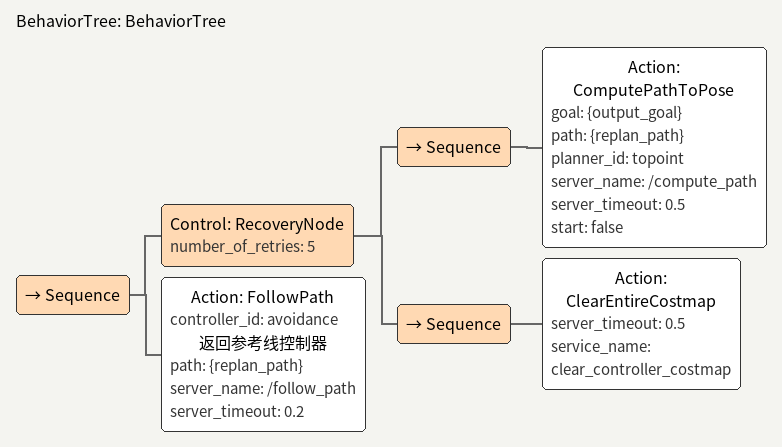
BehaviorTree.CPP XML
<?xml version="1.0"?>
<root main_tree_to_execute="BehaviorTree">
    <BehaviorTree ID="BehaviorTree">
        <Sequence>
            <Control ID="RecoveryNode" number_of_retries="5">
                <Sequence>
                    <Action ID="ComputePathToPose" goal="{output_goal}" path="{replan_path}" planner_id="topoint" server_name="/compute_path" server_timeout="0.5" start="false"/>
                </Sequence>
                <Sequence>
                    <Action ID="ClearEntireCostmap" server_timeout="0.5" service_name="clear_controller_costmap"/>
                </Sequence>
            </Control>
            <Action ID="FollowPath" controller_id="avoidance" name="返回参考线控制器" path="{replan_path}" server_name="/follow_path" server_timeout="0.2"/>
        </Sequence>
    </BehaviorTree>
</root>
